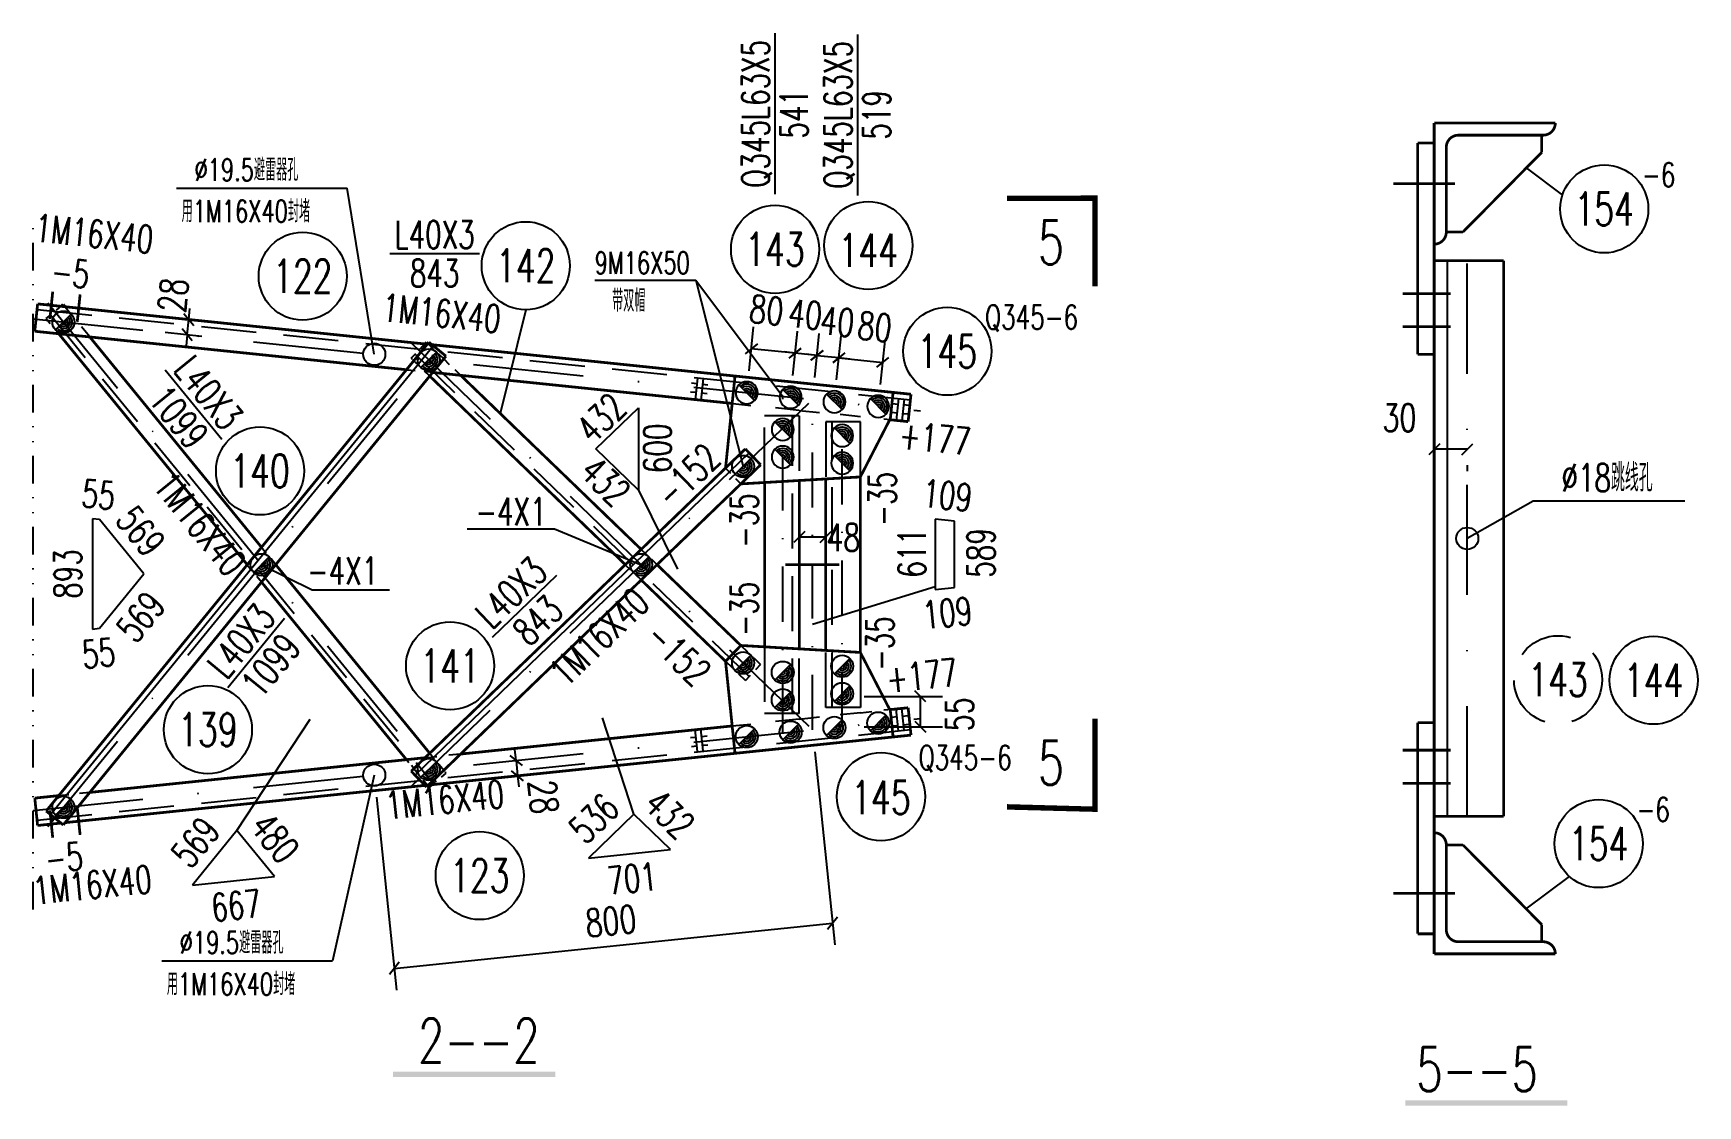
# Model space of a CAD drawing. Header units: millimetres. Extents: x 25940 to 26781, y -9515 to -8921.
# Drawn here: x 26434.2 to 26585.3, y -9275.7 to -9178.3 of the extents above; entities that cross this region are included whole.
import ezdxf
from ezdxf.enums import TextEntityAlignment as Align

# ---------------------------------------------------------------- set-up
doc = ezdxf.new("R2010")
doc.units = ezdxf.units.MM
doc.header["$LTSCALE"] = 10
for name, pattern in [('DASHDOT', [1, 0.5, -0.25, 0, -0.25]), ('DASHDOTX2', [2, 1, -0.5, 0, -0.5]), ('DASHED', [0.75, 0.5, -0.25]), ('DIVIDE2', [0.625, 0.25, -0.125, 0, -0.125, 0, -0.125])]:
    doc.linetypes.add(name, pattern=pattern)
for name, color, linetype in [('$TD_AUDIT_GENERATED_(171)', 4, 'Continuous'), ('1', 1, 'DASHED'), ('2', 1, 'Continuous'), ('3', 1, 'Continuous'), ('4', 2, 'DASHDOTX2'), ('5', 2, 'DASHDOT'), ('7', 3, 'DIVIDE2'), ('8', 3, 'Continuous')]:
    doc.layers.add(name, color=color, linetype=linetype)
doc.styles.add('DXT', font='simplex.shx', dxfattribs={"width": 0.72, "bigfont": 'hztxt.shx'})
doc.styles.get("Standard").update_dxf_attribs({"font": 'SIMPLEX.shx', "width": 0.7, "bigfont": 'gbhzfs.shx'})
doc.dimstyles.new('BZ$0', dxfattribs={"dimtxt": 2.5, "dimasz": 1, "dimexe": 2, "dimexo": 2, "dimgap": 1, "dimtad": 1, "dimdec": 0, "dimlfac": 20, "dimzin": 12, "dimdsep": 46, "dimtxsty": 'DXT', "dimblk": 'OBLIQUE', "dimcen": 0.09, "dimclrd": 1, "dimclre": 1, "dimclrt": 7, "dimadec": 4, "dimazin": 3, "dimtfac": 1.4, "dimtdec": 0, "dimtix": 1, "dimtmove": 2, "dimatfit": 3, "dimldrblk": 'OBLIQUE', "dimfxl": 1, "dimtolj": 1, "dimtzin": 0, "dimarcsym": 0})

# ---------------------------------------------------------------- blocks, each defined once
blk = doc.blocks.new('M16X40')
blk.add_line((-0.1414200067520142, -0.1414200067520142), (0.1414200067520142, 0.1414200067520142))
blk.add_circle((0, 0), 0.2000000029802322)
for radius in [0.1599984774463594, 0.1199988633531256, 0.0799992387231797, 0.0399996193615898]:
    blk.add_arc((0, 0), radius, 225.0000000000001, 45.00000000000005)
blk = doc.blocks.new('_Oblique')
at = {"color": 0, "linetype": 'ByBlock', "lineweight": -2}
blk.add_line((-0.5, -0.5), (0.5, 0.5), dxfattribs=at)
blk = doc.blocks.new('*D99')
at = {"color": 1, "lineweight": -2}
for p, q in [((26503.70862919201, -9224.972335567634), (26503.70862919201, -9222.019718047306)), ((26506.108629192, -9224.972335567634), (26506.108629192, -9222.019718047306)), ((26503.70862919201, -9224.019718047306), (26506.108629192, -9224.019718047306))]:
    blk.add_line(p, q, dxfattribs=at)
at = {"layer": 'Defpoints', "color": 0}
for p in [(26506.108629192, -9224.019718047306), (26503.70862919201, -9226.972335567634), (26506.108629192, -9226.972335567634)]:
    blk.add_point(p, dxfattribs=at)
at = {"color": 1, "lineweight": -2, "rotation": 180}
blk.add_blockref('_Oblique', (26503.70862919201, -9224.019718047306), dxfattribs=at)
at = {"color": 1, "lineweight": -2}
blk.add_blockref('_Oblique', (26506.108629192, -9224.019718047306), dxfattribs=at)
at = {"color": 7, "insert": (26507.71617298595, -9224.063304959456), "char_height": 2.5, "attachment_point": 5, "style": 'DXT'}
blk.add_mtext('\\A1;48', dxfattribs=at)
blk = doc.blocks.new('*D100')
at = {"color": 1, "lineweight": -2}
for p, q in [((26509.60862919203, -9238.507825747223), (26516.70612919205, -9238.507825747223)), ((26514.70612919205, -9241.257825747223), (26514.70612919205, -9238.507825747223)), ((26509.60862919203, -9241.257825747223), (26516.70612919205, -9241.257825747223))]:
    blk.add_line(p, q, dxfattribs=at)
at = {"layer": 'Defpoints', "color": 0}
for p in [(26507.60862919203, -9238.507825747223), (26514.70612919205, -9238.507825747223), (26507.60862919203, -9241.257825747223)]:
    blk.add_point(p, dxfattribs=at)
at = {"color": 1, "lineweight": -2}
for p, rotation in [((26514.70612919205, -9238.507825747223), 90), ((26514.70612919205, -9241.257825747223), 270)]:
    blk.add_blockref('_Oblique', p, dxfattribs=dict(at, rotation=rotation))
at = {"color": 7, "insert": (26518.26500088784, -9240.130382138466), "char_height": 2.5, "attachment_point": 5, "rotation": 90, "style": 'DXT'}
blk.add_mtext('\\A1;55', dxfattribs=at)
blk = doc.blocks.new('*D101')
at = {"color": 1, "lineweight": -2}
for p, q in [((26449.60355545508, -9204.406067782838), (26446.28833562205, -9204.062918544803)), ((26448.13356896283, -9205.661375538202), (26448.2777072012, -9204.26883289617)), ((26448.2777072012, -9204.26883289617), (26448.38066437688, -9203.274147106598)), ((26449.4594172167, -9205.79861042487), (26446.14419738368, -9205.455461186839)), ((26448.13356896283, -9205.661375538202), (26448.03061178714, -9206.656061327772))]:
    blk.add_line(p, q, dxfattribs=at)
at = {"layer": 'Defpoints', "color": 0}
for p in [(26448.2777072012, -9204.26883289617), (26451.59292703422, -9204.611982134204), (26451.44878879585, -9206.004524776235)]:
    blk.add_point(p, dxfattribs=at)
at = {"color": 1, "lineweight": -2}
for p, rotation in [((26448.2777072012, -9204.26883289617), 264.0905165699608), ((26448.13356896283, -9205.661375538202), 84.09051656996078)]:
    blk.add_blockref('_Oblique', p, dxfattribs=dict(at, rotation=rotation))
at = {"color": 7, "insert": (26446.85809765272, -9202.06244579882), "char_height": 2.5, "attachment_point": 5, "rotation": 84.09051656996076, "style": 'DXT'}
blk.add_mtext('\\A1;28', dxfattribs=at)
blk = doc.blocks.new('*D102')
at = {"color": 1, "lineweight": -2}
for p, q in [((26477.98916439904, -9244.323317392036), (26477.88621749851, -9243.328630538965)), ((26475.9997908883, -9244.52921117287), (26475.99979069289, -9244.529211193094)), ((26477.98916439904, -9244.323317392036), (26478.13330287694, -9245.71600282748)), ((26476.1439293662, -9245.921896608315), (26476.1439291708, -9245.921896628539)), ((26478.13330287694, -9245.71600282748), (26478.23624977747, -9246.71068968055))]:
    blk.add_line(p, q, dxfattribs=at)
at = {"layer": 'Defpoints', "color": 0}
for p in [(26477.98916459444, -9244.323317371813), (26478.13330307234, -9245.716002807256), (26478.13330287694, -9245.71600282748)]:
    blk.add_point(p, dxfattribs=at)
at = {"color": 1, "lineweight": -2}
for p, rotation in [((26477.98916439904, -9244.323317392036), 275.908891562127), ((26478.13330287694, -9245.71600282748), 95.90889156212698)]:
    blk.add_blockref('_Oblique', p, dxfattribs=dict(at, rotation=rotation))
at = {"color": 7, "insert": (26480.47595609988, -9247.634171296131), "char_height": 2.5, "attachment_point": 5, "rotation": 275.908891562127, "style": 'DXT'}
blk.add_mtext('\\A1;28', dxfattribs=at)
blk = doc.blocks.new('*D67')
at = {"color": 1, "lineweight": -2}
for p, q in [((26564.36480460982, -9216.044993792313), (26561.36480460982, -9216.044993792313)), ((26561.36480460982, -9217.4966061709), (26561.36480460982, -9218.044993792313)), ((26564.36480460982, -9217.4966061709), (26564.36480460982, -9218.044993792313))]:
    blk.add_line(p, q, dxfattribs=at)
at = {"layer": 'Defpoints', "color": 0}
for p in [(26561.36480460982, -9215.4966061709), (26561.36480460982, -9216.044993792313), (26564.36480460982, -9215.4966061709)]:
    blk.add_point(p, dxfattribs=at)
at = {"color": 1, "lineweight": -2, "rotation": 180}
blk.add_blockref('_Oblique', (26561.36480460982, -9216.044993792313), dxfattribs=at)
at = {"color": 1, "lineweight": -2}
blk.add_blockref('_Oblique', (26564.36480460982, -9216.044993792313), dxfattribs=at)
at = {"color": 7, "insert": (26558.20989027459, -9213.193368810793), "char_height": 2.5, "attachment_point": 5, "style": 'DXT'}
blk.add_mtext('\\A1;30', dxfattribs=at)
blk = doc.blocks.new('*D80')
at = {"color": 1, "lineweight": -2}
for p, q in [((26503.12541675896, -9209.342079597029), (26503.54055501561, -9205.331080950966)), ((26505.11452925236, -9209.547952688907), (26505.52966750901, -9205.536954042844)), ((26503.33465495527, -9207.320454009281), (26502.33996842611, -9207.217503979113)), ((26505.32376744867, -9207.52632710116), (26503.33465495527, -9207.320454009281)), ((26505.32376744867, -9207.52632710116), (26506.31845397783, -9207.62927713133))]:
    blk.add_line(p, q, dxfattribs=at)
at = {"layer": 'Defpoints', "color": 0}
for p in [(26503.33465495527, -9207.320454009281), (26502.91951669862, -9211.331452655344), (26504.90862919202, -9211.537325747222)]:
    blk.add_point(p, dxfattribs=at)
at = {"color": 1, "lineweight": -2}
for p, rotation in [((26503.33465495527, -9207.320454009281), 354.0909281648354), ((26505.32376744867, -9207.52632710116), 174.0909281648354)]:
    blk.add_blockref('_Oblique', p, dxfattribs=dict(at, rotation=rotation))
at = {"color": 7, "insert": (26504.24748377092, -9203.80480983476), "char_height": 2.5, "attachment_point": 5, "rotation": 354.09092816483536, "style": 'DXT'}
blk.add_mtext('\\A1;40', dxfattribs=at)
blk = doc.blocks.new('*D81')
at = {"color": 1, "lineweight": -2}
for p, q in [((26499.14665816866, -9208.93029907573), (26499.56010660457, -9204.935424546587)), ((26503.12540642447, -9209.342078527436), (26503.53885486038, -9205.347203998295)), ((26503.33296513453, -9207.336578126202), (26499.35421687871, -9206.924798674496))]:
    blk.add_line(p, q, dxfattribs=at)
at = {"layer": 'Defpoints', "color": 0}
for p in [(26499.35421687871, -9206.924798674496), (26498.9407684428, -9210.919673203636), (26502.91951669862, -9211.331452655342)]:
    blk.add_point(p, dxfattribs=at)
at = {"color": 1, "lineweight": -2}
for p, rotation in [((26499.35421687871, -9206.924798674496), 174.0912258075173), ((26503.33296513453, -9207.336578126202), 354.0912258075173)]:
    blk.add_blockref('_Oblique', p, dxfattribs=dict(at, rotation=rotation))
at = {"color": 7, "insert": (26500.73984497462, -9203.417499812573), "char_height": 2.5, "attachment_point": 5, "rotation": 354.09122580751733, "style": 'DXT'}
blk.add_mtext('\\A1;80', dxfattribs=at)
blk = doc.blocks.new('*D82')
at = {"color": 1, "lineweight": -2}
for p, q in [((26505.11452925237, -9209.547952688905), (26505.52966750902, -9205.536954042836)), ((26507.10364174577, -9209.753825780785), (26507.51878000242, -9205.742827134714)), ((26505.32376744868, -9207.526327101152), (26504.32908091952, -9207.423377070983)), ((26505.32376744868, -9207.526327101152), (26507.31287994208, -9207.73220019303)), ((26507.31287994208, -9207.73220019303), (26508.30756647124, -9207.8351502232))]:
    blk.add_line(p, q, dxfattribs=at)
at = {"layer": 'Defpoints', "color": 0}
for p in [(26507.31287994208, -9207.73220019303), (26504.90862919203, -9211.537325747222), (26506.89774168543, -9211.7431988391)]:
    blk.add_point(p, dxfattribs=at)
at = {"color": 1, "lineweight": -2}
for p, rotation in [((26505.32376744868, -9207.526327101152), 354.0909281648354), ((26507.31287994208, -9207.73220019303), 174.0909281648354)]:
    blk.add_blockref('_Oblique', p, dxfattribs=dict(at, rotation=rotation))
at = {"color": 7, "insert": (26507.17229829368, -9204.464351384284), "char_height": 2.5, "attachment_point": 5, "rotation": 354.09092816483536, "style": 'DXT'}
blk.add_mtext('\\A1;40', dxfattribs=at)

msp = doc.modelspace()

# ---------------------------------------------------------------- linework, layer by layer
for p, q in [((26501.49053403328, -9178.26704325497), (26501.49053403328, -9192.892043254975)), ((26508.98679542476, -9178.364008072032), (26508.98679542476, -9192.989008072038)), ((26474.66391966221, -9198.305074722732), (26466.538998478, -9198.305074722728)), ((26562.56480460982, -9249.388327677818), (26562.56480460982, -9198.922327677821)), ((26435.71362919202, -9249.22882574722), (26470.46712919203, -9206.646325747222)), ((26451.28260497321, -9215.169085947815), (26446.14510497319, -9208.874585947819)), ((26468.81762919204, -9245.65132574722), (26499.16312919204, -9216.383825747223)), ((26481.67701151867, -9227.520436561206), (26475.8290115187, -9233.160936561206)), ((26456.95384781327, -9231.416379633127), (26451.81634781325, -9237.71087963313))]:
    msp.add_line(p, q)
at = {"color": 3}
for p, q in [((26494.30560920029, -9200.697558569218), (26498.61062919203, -9217.611825747224)), ((26494.30560920029, -9200.697558569218), (26502.20862919202, -9211.257825747223)), ((26478.87826563737, -9203.386532444058), (26476.55314813114, -9212.79976501865)), ((26489.11460084909, -9219.774647127873), (26492.6555376539, -9226.937308393059)), ((26570.361218288, -9220.765914232492), (26564.36480460982, -9224.15532767782)), ((26516.04511723588, -9228.539357321399), (26504.90862919203, -9231.95983189064)), ((26488.69477560656, -9249.213437397451), (26485.83777115461, -9240.445226006947)), ((26452.64989769953, -9250.691004211549), (26459.30332677406, -9240.557333076886))]:
    msp.add_line(p, q, dxfattribs=at)
at = {"const_width": 0.2499999999999998}
for points in [[(26561.36480460982, -9186.422327677821), (26572.36480460982, -9186.422327677821, -0.4142135623719673), (26571.26480460981, -9187.52232767782), (26563.56480460982, -9187.52232767782, 0.4142135623735037), (26562.46480460983, -9188.622327677818), (26562.46480460983, -9196.322327677823, -0.4142135623723081), (26561.36480460982, -9197.422327677821), (26561.36480460982, -9186.422327677821)], [(26561.36480460982, -9261.888327677818), (26572.36480460982, -9261.888327677818, 0.4142135623719673), (26571.26480460981, -9260.78832767782), (26563.56480460982, -9260.78832767782, -0.4142135623735037), (26562.46480460983, -9259.68832767782), (26562.46480460983, -9251.988327677816, 0.4142135623723081), (26561.36480460982, -9250.888327677818), (26561.36480460982, -9261.888327677818)]]:
    msp.add_lwpolyline(points, format="xyb", dxfattribs=at)
for points, const_width in [([(26571.13483380079, -9189.078598405133), (26571.13483380079, -9187.52232767782)], 0.2499999999999999), ([(26559.86480460982, -9188.24417218626), (26559.86480460982, -9207.422327677821)], 0.2499999999999998), ([(26559.86480460982, -9198.422327677821), (26559.86480460982, -9188.24417218626)], 0.2499999999999999), ([(26559.86480460982, -9188.24417218626), (26561.36480460982, -9188.24417218626)], 0.2499999999999998), ([(26563.97304692299, -9196.322327677815), (26571.13483380079, -9189.078598405133)], 0.2499999999999999), ([(26557.64479147638, -9191.922327677821), (26563.24572544865, -9191.922327677821)], 0.2499999999999998), ([(26562.46480460983, -9196.322327677815), (26563.97304692299, -9196.322327677815)], 0.2499999999999999), ([(26561.36480460982, -9261.888327677818), (26561.36480460982, -9197.422327677821)], 0.2499999999999998), ([(26567.66480460982, -9198.922327677821), (26561.36480460982, -9198.922327677821)], 0.2499999999999998), ([(26567.66480460982, -9198.922327677821), (26567.66480460982, -9249.388327677818)], 0.2499999999999998), ([(26434.29162919204, -9205.334825747223), (26434.54912919204, -9202.847825747222)], 0.25), ([(26434.54912919204, -9202.847825747222), (26469.93312919203, -9206.51032574722)], 0.25), ([(26562.87087906809, -9201.922327677821), (26558.50913412598, -9201.922327677821)], 0.2499999999999998), ([(26436.87612919206, -9202.897325747223), (26436.66762919205, -9203.06732574722)], 0.25), ([(26437.04662919204, -9203.106325747218), (26436.87612919206, -9202.897325747223)], 0.25), ([(26468.04162919204, -9208.827825747218), (26434.29162919204, -9205.334825747223)], 0.25), ([(26436.46762919204, -9205.559825747221), (26453.588129192, -9226.537325747222)], 0.25), ([(26454.87912919203, -9224.955825747214), (26439.28712919203, -9205.851825747222)], 0.25), ([(26562.87087906809, -9204.922327677821), (26558.50913412598, -9204.922327677821)], 0.2499999999999998), ([(26435.32662919204, -9248.912825747217), (26470.08012919203, -9206.33032574722)], 0.25), ([(26469.85862919205, -9206.34382574722), (26469.71962919202, -9206.48782574722)], 0.25), ([(26469.97662919206, -9206.45732574722), (26469.85862919205, -9206.34382574722)], 0.25), ([(26470.08012919203, -9206.33032574722), (26471.62962919203, -9207.594825747225)], 0.25), ([(26470.35312919202, -9206.553325747225), (26509.25862919204, -9210.579825747225)], 0.25), ([(26561.36480460982, -9207.422327677821), (26559.86480460982, -9207.422327677821)], 0.2499999999999998), ([(26471.62962919203, -9207.594825747225), (26436.87612919206, -9250.177325747229)], 0.25), ([(26468.70762919203, -9208.011825747226), (26468.70762919203, -9208.011825747226)], 0.25), ([(26471.42112919205, -9207.850325747224), (26471.42112919205, -9207.850325747224)], 0.25), ([(26470.15212919202, -9209.405325747215), (26487.91562919202, -9226.537325747222)], 0.25), ([(26497.61889224176, -9211.888793548098), (26470.42212919204, -9209.073825747224)], 0.25), ([(26489.35612919204, -9225.147825747224), (26472.96262919204, -9209.336825747221)], 0.25), ([(26501.31462919205, -9209.757825747227), (26497.39362919202, -9209.352325747219)], 0.25), ([(26497.87638858695, -9209.402328840897), (26497.61888858694, -9211.888828840889)], 0.25), ([(26497.61889223499, -9211.88879361404), (26497.01662919204, -9217.759825747213)], 0.25), ([(26512.71162919205, -9210.937325747223), (26509.25862919204, -9210.579825747225)], 0.25), ([(26509.25862919204, -9210.579825747225), (26513.85562919202, -9211.05582574722)], 0.25), ([(26511.97186765863, -9213.37434331986), (26512.22886765867, -9210.887343319866)], 0.25), ([(26513.85562919202, -9211.05582574722), (26513.59812919201, -9213.54232574722)], 0.25), ([(26509.25862919204, -9213.093325747222), (26509.25862919204, -9213.093325747222)], 0.25), ([(26509.25862919204, -9218.566825736661), (26511.92712919203, -9213.369575747218)], 0.25), ([(26513.59812919201, -9213.54232574722), (26511.97185075503, -9213.374506896713)], 0.25), ([(26468.47062919204, -9245.291325747216), (26498.81612919204, -9216.023825747223)], 0.25), ([(26498.81612919204, -9216.023825747223), (26500.20462919204, -9217.463825747223)], 0.25), ([(26500.20462919204, -9217.463825747223), (26469.85862919205, -9246.730825747223)], 0.25), ([(26509.25862919204, -9218.566825736661), (26498.40512919716, -9219.199325742258)], 0.25), ([(26500.55862919206, -9219.07382809086), (26500.55862919206, -9234.006059955094)], 0.25), ([(26503.70862919202, -9234.19157575498), (26503.70862919202, -9218.89025827296)], 0.25), ([(26506.10862919205, -9234.32425593988), (26506.10862919205, -9218.75039555456)], 0.25), ([(26509.25862919204, -9218.566825736661), (26509.25862919204, -9234.507825757779)], 0.25), ([(26470.15212919202, -9243.66932574722), (26456.16962919203, -9226.537325747222)], 0.25), ([(26498.40512919201, -9233.875325747218), (26490.79662919204, -9226.537325747222)], 0.25), ([(26454.87912919203, -9228.118825747222), (26468.04162919204, -9244.24682574722)], 0.25), ([(26489.35612919204, -9227.926825747227), (26497.01662919204, -9235.314825747226)], 0.25), ([(26497.01662919204, -9235.314825747226), (26498.40512919201, -9233.875325747218)], 0.25), ([(26509.25862919204, -9234.507825757779), (26498.40512919716, -9233.875325752182)], 0.25), ([(26509.25862919204, -9234.507825757779), (26511.92712919203, -9239.705075747223)], 0.25), ([(26497.61889223499, -9241.185857880399), (26497.01662919204, -9235.314825747226)], 0.25), ([(26503.70862919202, -9240.55582574722), (26503.70862919202, -9240.55582574722)], 0.25), ([(26509.25862919204, -9239.981325747218), (26509.25862919204, -9239.981325747218)], 0.25), ([(26513.59812919201, -9239.532325747225), (26511.97185486349, -9239.700184355523)], 0.25), ([(26511.97186765863, -9239.700308174579), (26512.22886765867, -9242.187308174573)], 0.25), ([(26513.85562919202, -9242.018825747224), (26513.59812919201, -9239.532325747225)], 0.25), ([(26497.61889223499, -9241.185857880399), (26472.96262919204, -9243.73782574722)], 0.25), ([(26497.87638858695, -9243.672322653541), (26497.61888858694, -9241.18582265355)], 0.25), ([(26506.71462919202, -9242.757825747218), (26513.85562919202, -9242.018825747224)], 0.25), ([(26512.71162919205, -9242.13732574722), (26506.71462919202, -9242.757825747218)], 0.25), ([(26559.86480460982, -9260.06648316938), (26559.86480460982, -9240.888327677818)], 0.2499999999999998), ([(26561.36480460982, -9240.888327677818), (26559.86480460982, -9240.888327677818)], 0.2499999999999998), ([(26470.04312919205, -9246.553325747225), (26501.31462919205, -9243.316825747219)], 0.25), ([(26501.31462919205, -9243.316825747219), (26497.39362919202, -9243.72232574722)], 0.25), ([(26506.71462919202, -9242.757825747218), (26501.31462919205, -9243.316825747219)], 0.25), ([(26501.31462919205, -9243.316825747219), (26506.71462919202, -9242.757825747218)], 0.25), ([(26562.87087906809, -9243.388327677818), (26558.50913412598, -9243.388327677818)], 0.2499999999999998), ([(26469.73512919203, -9244.071825747224), (26439.28712919203, -9247.222825747222)], 0.25), ([(26468.70762919203, -9245.062825747225), (26468.70762919203, -9245.062825747225)], 0.25), ([(26437.04662919204, -9249.968325747219), (26469.71962919202, -9246.586825747221)], 0.25), ([(26469.85862919205, -9246.730825747223), (26468.47062919204, -9245.291325747216)], 0.25), ([(26469.97662919206, -9246.617325747216), (26470.08012919203, -9246.744325747224)], 0.25), ([(26470.08012919203, -9246.744325747224), (26470.35312919202, -9246.521325747226)], 0.25), ([(26471.42112919205, -9245.22432574722), (26471.42112919205, -9245.22432574722)], 0.25), ([(26562.87087906809, -9246.388327677818), (26558.50913412598, -9246.388327677818)], 0.2499999999999998), ([(26436.46762919204, -9247.514825747223), (26434.29162919204, -9247.739825747221)], 0.25), ([(26434.29162919204, -9247.739825747221), (26434.54912919204, -9250.226825747222)], 0.25), ([(26436.87612919206, -9250.177325747229), (26435.32662919204, -9248.912825747217)], 0.25), ([(26567.66480460982, -9249.388327677818), (26561.36480460982, -9249.388327677818)], 0.2499999999999998), ([(26434.54912919204, -9250.226825747222), (26436.66762919205, -9250.00732574723)], 0.25), ([(26559.86480460982, -9249.888327677818), (26559.86480460982, -9260.06648316938)], 0.2499999999999999), ([(26562.46480460983, -9251.988327677824), (26563.97304692299, -9251.988327677824)], 0.2499999999999999), ([(26563.97304692299, -9251.988327677824), (26571.13483380079, -9259.232056950506)], 0.2499999999999999), ([(26557.64479147638, -9256.388327677818), (26563.24572544865, -9256.388327677818)], 0.2499999999999998), ([(26559.86480460982, -9260.06648316938), (26561.36480460982, -9260.06648316938)], 0.2499999999999998), ([(26571.13483380079, -9259.232056950506), (26571.13483380079, -9260.78832767782)], 0.2499999999999999)]:
    msp.add_lwpolyline(points, dxfattribs=dict(const_width=const_width))
at = {"color": 2, "const_width": 0.4999999999999999}
for points in [[(26522.56566299615, -9193.263128913495), (26530.56566299615, -9193.263128913552), (26530.5656629961, -9201.263128913552)], [(26522.56566299615, -9248.536886084583), (26530.56566299615, -9248.536886084525), (26530.5656629961, -9240.536886084525)]]:
    msp.add_lwpolyline(points, dxfattribs=at)
at = {"color": 3, "const_width": 0.25}
msp.add_lwpolyline([(26502.45862919202, -9226.53732574722), (26507.35862919203, -9226.53732574722)], dxfattribs=at)
for centre, radius in [((26576.80504620983, -9194.222102163818), 4), ((26509.97929542476, -9197.54250807203), 4), ((26501.51276327688, -9197.892043254975), 4), ((26458.623655063, -9200.330743309927), 4), ((26478.87826563737, -9199.386532444058), 4), ((26517.15892171678, -9207.151520137282), 4), ((26465.12114663388, -9207.419541674022), 0.999999988410172), ((26454.74883021014, -9218.021531003093), 4), ((26564.36480460982, -9224.15532767782), 1.000000014901161), ((26472.00603470933, -9235.726228068448), 4), ((26581.29374771851, -9237.034348201427), 4), ((26450.01185999315, -9241.52264650619), 4), ((26465.12114663388, -9245.65510982042), 0.999999988410172), ((26511.13350953583, -9247.607423984517), 4), ((26576.30085921043, -9251.87481466438), 4), ((26474.69807630078, -9254.77423736259), 4)]:
    msp.add_circle(centre, radius)
for points in [[(26466.83086028766, -9272.57635477506), (26466.83086028766, -9273.07635477506), (26481.55492038651, -9272.57635477506), (26481.55492038651, -9273.07635477506)], [(26573.46646709401, -9275.182213221584), (26573.46646709401, -9275.682213221584), (26558.74240699516, -9275.182213221584), (26558.74240699516, -9275.682213221584)]]:
    msp.add_trace(points)
at = {"layer": '1'}
for p, q in [((26434.49762919203, -9203.345325747223), (26513.80412919202, -9211.553325747225)), ((26435.32662919205, -9204.161825747222), (26435.76912919204, -9203.80082574722)), ((26435.32662919205, -9204.161825747222), (26435.70312919203, -9204.623325747223)), ((26435.71362919202, -9203.84582574722), (26470.46712919203, -9246.428325747218)), ((26436.66762919204, -9203.067325747223), (26436.22512919201, -9203.428325747225)), ((26437.04662919203, -9203.10632574722), (26437.78612919202, -9204.012325747224)), ((26436.46762919204, -9205.559825747221), (26436.09112919202, -9205.09832574722)), ((26439.28712919204, -9205.85182574722), (26438.54762919202, -9204.945825747225)), ((26469.71962919203, -9206.487825747225), (26469.30712919204, -9206.91532574722)), ((26469.93312919202, -9206.51032574722), (26470.07212919204, -9206.524325747221)), ((26469.97662919205, -9206.457325747222), (26470.45312919202, -9206.91682574722)), ((26470.35312919203, -9206.553325747225), (26470.21462919204, -9206.539325747224)), ((26468.47062919204, -9207.783325747221), (26468.88262919204, -9207.355825747227)), ((26468.47062919204, -9207.783325747221), (26468.54862919203, -9207.858825747224)), ((26468.70762919202, -9208.011825747224), (26468.62912919204, -9207.936325747221)), ((26468.70762919202, -9208.011825747224), (26469.18412919202, -9208.471825747227)), ((26468.81762919204, -9207.42332574722), (26499.16312919204, -9236.690825747226)), ((26471.42112919205, -9207.85032574722), (26470.94412919202, -9207.390825747225)), ((26471.42112919205, -9207.85032574722), (26471.92962919204, -9208.340825747226)), ((26468.04162919204, -9208.82782574722), (26468.82762919204, -9208.90882574722)), ((26470.42212919204, -9209.073825747226), (26469.63662919202, -9208.992825747226)), ((26470.15212919202, -9209.405325747219), (26469.67562919201, -9208.945325747227)), ((26472.96262919203, -9209.336825747221), (26472.45362919205, -9208.846325747223)), ((26493.92399251132, -9210.031685368454), (26494.42133275773, -9210.08318953634)), ((26494.47315355348, -9209.582791833089), (26494.26714312285, -9211.572092554283)), ((26494.97049378923, -9209.634296103843), (26494.76450082581, -9211.623428156388)), ((26494.91867300414, -9210.13469370423), (26495.41601325054, -9210.18619787212)), ((26493.84158584271, -9210.827429762694), (26494.33892608909, -9210.878933930584)), ((26494.83626633551, -9210.93043809847), (26495.3336065819, -9210.981942266362)), ((26512.72711435199, -9211.441858072289), (26512.52110392136, -9213.431158793483)), ((26513.22445458774, -9211.493362343042), (26513.01846162432, -9213.482494395588)), ((26497.13612919203, -9211.838825747225), (26499.30512919202, -9212.06332574722)), ((26500.55862919206, -9219.07382809086), (26500.55862919206, -9213.007825747214)), ((26503.70862919202, -9213.007825747214), (26500.55862919206, -9213.007825747214)), ((26503.70862919203, -9212.518825747218), (26501.53962919204, -9212.294325747214)), ((26503.10862919202, -9240.066825747226), (26503.10862919202, -9213.007825747214)), ((26503.70862919203, -9212.518825747218), (26505.54012919204, -9212.708325747213)), ((26503.70862919202, -9213.007825747214), (26503.70862919202, -9218.89025827296)), ((26509.25862919203, -9213.09332574722), (26507.42712919203, -9212.903825747215)), ((26511.97188034686, -9213.37422053533), (26511.39962919204, -9213.314825747218)), ((26512.09554664121, -9212.686496001894), (26512.5928868876, -9212.738000169784)), ((26512.17795330983, -9211.890751607654), (26512.67529355624, -9211.94225577554)), ((26513.09022713402, -9212.78950433767), (26513.58756738041, -9212.841008505562)), ((26513.17263380264, -9211.99375994343), (26513.66997404905, -9212.04526411132)), ((26506.10862919205, -9213.566825736661), (26506.10862919205, -9218.75039555456)), ((26509.25862919204, -9213.566825736661), (26506.10862919208, -9213.566825736661)), ((26506.70862919202, -9239.507825757779), (26506.70862919203, -9213.566825736661)), ((26509.25862919204, -9218.566825736661), (26509.25862919204, -9213.566825736661)), ((26497.01662919203, -9217.759825747224), (26497.47462919203, -9218.23482574722)), ((26498.40512919202, -9219.19932574722), (26497.94662919204, -9218.724325747224)), ((26454.87912919204, -9224.955825747218), (26455.30512919204, -9225.477825747217)), ((26489.35612919204, -9225.147825747224), (26489.83112919201, -9225.60632574722)), ((26453.58812919202, -9226.53732574722), (26454.01412919203, -9227.059325747223)), ((26456.16962919203, -9226.53732574722), (26455.74362919203, -9226.01532574722)), ((26487.91562919202, -9226.53732574722), (26488.39062919202, -9226.995825747224)), ((26490.79662919203, -9226.53732574722), (26490.32112919204, -9226.078825747223)), ((26454.87912919204, -9228.118825747222), (26454.45312919203, -9227.596825747221)), ((26489.35612919204, -9227.926825747223), (26488.88062919201, -9227.46832574722)), ((26498.40512919202, -9233.87532574722), (26498.99862919202, -9234.448325747224)), ((26500.55862919206, -9234.000823403581), (26500.55862919206, -9240.066825747226)), ((26503.70862919202, -9240.066825747226), (26503.70862919202, -9234.18439322148)), ((26506.10862919205, -9239.507825757779), (26506.10862919205, -9234.32425593988)), ((26509.25862919204, -9234.507825757779), (26509.25862919204, -9239.507825757779)), ((26497.01662919203, -9235.314825747226), (26497.61062919205, -9235.88782574722)), ((26500.20462919204, -9235.610825747224), (26499.61062919202, -9235.038325747226)), ((26500.20462919204, -9235.610825747224), (26499.74612919201, -9236.08582574722)), ((26498.81612919204, -9237.050825747227), (26498.22212919202, -9236.477825747223)), ((26498.81612919204, -9237.050825747227), (26499.27412919204, -9236.575325747224)), ((26503.70862919202, -9240.066825747226), (26500.55862919206, -9240.066825747226)), ((26503.70862919203, -9240.555825747222), (26505.54012919204, -9240.366325747225)), ((26509.25862919204, -9239.507825757779), (26506.10862919208, -9239.507825757779)), ((26509.25862919203, -9239.98132574722), (26507.42712919203, -9240.170825747226)), ((26509.25862919203, -9239.98132574722), (26510.31312919202, -9239.872325747227)), ((26512.45462919202, -9239.650325747223), (26511.39962919204, -9239.759825747222)), ((26512.09554664121, -9240.388155492545), (26512.5928868876, -9240.336651324655)), ((26512.72711435199, -9241.63279342215), (26512.52110392136, -9239.643492700956)), ((26513.22445458774, -9241.581289151396), (26513.01846162432, -9239.59215709885)), ((26513.09022713402, -9240.285147156768), (26513.58756738041, -9240.233642988876)), ((26434.49762919203, -9249.72932574722), (26513.80412919202, -9241.521325747224)), ((26494.47315355348, -9243.491859661352), (26494.26714312285, -9241.502558940158)), ((26494.97049378923, -9243.440355390598), (26494.76450082581, -9241.451223338052)), ((26497.61889223501, -9241.185857880395), (26499.30512919202, -9241.01132574722)), ((26503.70862919203, -9240.555825747222), (26501.53962919204, -9240.780325747226)), ((26512.17795330983, -9241.183899886784), (26512.67529355624, -9241.132395718898)), ((26513.17263380264, -9241.080891551008), (26513.66997404905, -9241.029387383118)), ((26493.84158584271, -9242.247221731746), (26494.33892608909, -9242.195717563856)), ((26493.92399251132, -9243.042966125986), (26494.42133275773, -9242.9914619581)), ((26494.83626633551, -9242.14421339597), (26495.3336065819, -9242.092709228078)), ((26494.91867300414, -9242.93995779021), (26495.41601325054, -9242.88845362232)), ((26468.04162919204, -9244.246825747223), (26468.26162919204, -9244.516325747223)), ((26468.70762919202, -9245.062825747225), (26468.48812919203, -9244.793325747221)), ((26468.70762919202, -9245.062825747225), (26469.12612919203, -9245.575825747226)), ((26469.73512919204, -9244.071825747222), (26470.80012919202, -9243.961325747223)), ((26470.15212919202, -9243.669325747222), (26470.57062919203, -9244.182825747219)), ((26471.42112919205, -9245.22432574722), (26471.00212919204, -9244.71132574722)), ((26472.96262919203, -9243.73782574722), (26471.89762919201, -9243.847825747223)), ((26469.97662919205, -9246.617325747218), (26469.55762919205, -9246.104325747227)), ((26469.71962919203, -9246.586825747225), (26469.82662919202, -9246.57582574722)), ((26470.04312919204, -9246.553325747225), (26469.93662919204, -9246.56432574722)), ((26470.35312919203, -9246.521325747224), (26470.77462919204, -9246.17732574722)), ((26471.62962919202, -9245.479825747225), (26471.20812919204, -9245.823325747222)), ((26471.42112919205, -9245.22432574722), (26471.48962919203, -9245.308825747223)), ((26471.62962919202, -9245.479825747225), (26471.56062919201, -9245.39532574722)), ((26436.46762919204, -9247.51482574722), (26437.39812919203, -9247.41832574722)), ((26439.28712919204, -9247.22282574722), (26438.35662919205, -9247.31932574722)), ((26436.66762919204, -9250.007325747227), (26436.79262919205, -9249.994325747219)), ((26437.04662919203, -9249.96832574722), (26436.92162919203, -9249.98132574722))]:
    msp.add_line(p, q, dxfattribs=at)
msp.add_circle((26572.61729974345, -9236.991507007762), 4, dxfattribs=at)
at = {"layer": '2'}
for p, q in [((26473.55802397825, -9223.29470465101), (26481.47245720666, -9223.294704651013)), ((26481.47245720666, -9223.294704651013), (26489.35612919204, -9226.53732574722)), ((26454.87912919204, -9226.53732574722), (26459.49429061148, -9228.817045501692)), ((26459.49429061148, -9228.817045501692), (26466.49429061149, -9228.817045501692))]:
    msp.add_line(p, q, dxfattribs=at)
at = {"layer": '2', "const_width": 0.25}
for points in [[(26435.66362919204, -9204.219825747225), (26435.92112919202, -9201.733325747226)], [(26438.15012919204, -9204.477325747219), (26438.40762919205, -9201.990825747225)], [(26435.92112919202, -9251.341325747226), (26435.66362919204, -9248.85482574722)], [(26438.40762919205, -9251.083825747226), (26438.15012919204, -9248.59732574722)]]:
    msp.add_lwpolyline(points, dxfattribs=at)
at = {"layer": '3'}
for p, q in [((26485.2261008491, -9216.024647127873), (26489.11460084909, -9212.274647127873)), ((26489.11460084909, -9212.274647127873), (26489.11460084909, -9219.774647127873)), ((26489.11460084909, -9219.774647127873), (26485.2261008491, -9216.024647127873)), ((26439.54409114487, -9222.381547813095), (26439.54409114487, -9232.380547813093)), ((26440.15659114489, -9222.445047813091), (26439.54409114487, -9222.381547813095)), ((26516.04511723589, -9222.39287119959), (26516.04511723588, -9228.78047764284)), ((26517.81311723589, -9222.575871199588), (26516.04511723588, -9222.39287119959)), ((26444.18509114488, -9227.38104781309), (26440.15659114489, -9222.445047813091)), ((26517.81311723589, -9228.597477642841), (26517.81311723589, -9222.57587119959)), ((26440.15659114489, -9232.317047813087), (26444.18509114488, -9227.38104781309)), ((26516.04511723588, -9228.78047764284), (26517.81311723589, -9228.597477642841)), ((26439.54409114487, -9232.380547813093), (26440.15659114489, -9232.317047813087)), ((26488.69477560656, -9249.213437397451), (26484.56677560658, -9253.194937397451)), ((26492.02277560656, -9252.422937397454), (26488.69477560656, -9249.213437397451)), ((26452.64989769953, -9250.691004211549), (26448.60439769954, -9255.647504211547)), ((26456.06489769952, -9254.87550421155), (26452.64989769953, -9250.691004211549)), ((26484.56677560658, -9253.194937397451), (26492.02277560656, -9252.422937397454)), ((26448.60439769954, -9255.647504211547), (26456.06489769952, -9254.87550421155))]:
    msp.add_line(p, q, dxfattribs=at)
at = {"layer": '4'}
for p, q in [((26564.36480460982, -9249.388327677818), (26564.36480460982, -9198.922327677821)), ((26435.46862919202, -9202.754825747223), (26471.48712919202, -9246.886825747222)), ((26434.15612919204, -9204.21482574722), (26514.70612919204, -9212.551325747225)), ((26435.46862919202, -9250.319825747227), (26471.48712919202, -9206.187825747218)), ((26468.44462919204, -9206.369325747226), (26504.90862919202, -9241.53732574722)), ((26468.44462919204, -9246.705325747223), (26504.90862919202, -9211.53732574722)), ((26434.15612919204, -9248.85982574722), (26514.70612919204, -9240.523325747225))]:
    msp.add_line(p, q, dxfattribs=at)
at = {"layer": '5'}
for p, q in [((26502.20862919201, -9241.816751057593), (26502.20862919202, -9211.257900436856)), ((26504.90862919203, -9241.537325747222), (26504.90862919202, -9211.53732574722)), ((26507.60862919203, -9241.257879549212), (26507.60862919202, -9211.816771945236))]:
    msp.add_line(p, q, dxfattribs=at)
at = {"layer": '7'}
msp.add_line((26434.15612919204, -9257.859825747226), (26434.15612919204, -9195.214825747224), dxfattribs=at)
at = {"layer": '8'}
for p, q in [((26569.72655354197, -9190.50299166188), (26573.00730747008, -9192.966243706582)), ((26447.16076750818, -9192.324041246826), (26462.66947960837, -9192.324041246826)), ((26465.12114663385, -9207.419541674006), (26462.66947960837, -9192.324041246826)), ((26485.14315045597, -9200.697558569218), (26494.30560920029, -9200.697558569218)), ((26584.13065320185, -9220.765914232492), (26570.361218288, -9220.765914232492)), ((26465.12114663388, -9245.65510982042), (26461.32674598648, -9262.527604236033)), ((26569.72655354197, -9257.807663693759), (26573.64484749503, -9254.865734550913)), ((26445.81803388628, -9262.527604236033), (26461.32674598648, -9262.527604236033))]:
    msp.add_line(p, q, dxfattribs=at)

# ---------------------------------------------------------------- block references
at = {"layer": '2', "xscale": 5, "yscale": 5, "zscale": 5}
for p in [(26436.89162919202, -9204.49782574722), (26470.06412919202, -9207.93132574722), (26498.61062919203, -9217.611825747224), (26454.87912919204, -9226.53732574722), (26489.35612919204, -9226.53732574722), (26498.61062919203, -9235.462825747223), (26502.20862919202, -9236.316825747226), (26507.60862919204, -9235.757825757779), (26507.60862919204, -9238.257825757779), (26502.20862919202, -9238.816825747226), (26506.89774168542, -9241.331452655342), (26510.87648994124, -9240.919673203623), (26498.9407684428, -9242.154978290804), (26502.91951669862, -9241.743198839098), (26470.06412919202, -9245.14332574722), (26436.89162919202, -9248.57682574722)]:
    msp.add_blockref('M16X40', p, dxfattribs=at)
at = {"layer": '2', "xscale": -5, "yscale": 5, "zscale": 5, "rotation": 180}
for p in [(26498.9407684428, -9210.919673203636), (26502.91951669862, -9211.331452655342), (26506.89774168542, -9211.743198839098), (26510.87648994124, -9212.154978290817), (26502.20862919202, -9214.257825747214), (26507.60862919204, -9214.816825736661), (26502.20862919202, -9216.757825747214), (26507.60862919204, -9217.316825736661)]:
    msp.add_blockref('M16X40', p, dxfattribs=at)

# ---------------------------------------------------------------- texts
at = {"layer": '$TD_AUDIT_GENERATED_(171)', "width": 0.7}
for s, p in [('154', (26576.80514620983, -9194.222211663824)), ('143', (26501.51276327688, -9197.892043254975)), ('144', (26509.98679542475, -9197.989008072038)), ('142', (26478.87841563738, -9199.386382444061)), ('145', (26517.15902171678, -9207.15156513728)), ('140', (26454.74864021014, -9218.021571003099)), ('141', (26472.00618470935, -9235.726378068453)), ('143', (26572.61729974345, -9236.991507007762)), ('144', (26581.29374771851, -9237.034348201427)), ('139', (26450.01166999316, -9241.522606506194)), ('145', (26511.12610953584, -9247.684024078262)), ('154', (26576.30095921042, -9251.874924164385))]:
    msp.add_text(s, height=3, dxfattribs=at).set_placement(p, align=Align.MIDDLE_CENTER)
for rotation, p in [(43.96379999993284, (26494.44185688476, -9219.365734042767)), (316.0362000000671, (26491.83972517817, -9235.532349020077))]:
    msp.add_text('-152', height=2.5, rotation=rotation, dxfattribs=at).set_placement(p, align=Align.CENTER)
at = {"width": 0.7}
for s, rotation, p in [('Q345L63X5', 90, (26500.99053403329, -9185.579543254968)), ('Q345L63X5', 90, (26508.48679542477, -9185.67650807203)), ('541', 90, (26504.49053403327, -9185.579543254968)), ('519', 90, (26511.98679542476, -9185.67650807203)), ('L40X3', 0.0014625053974549, (26470.60146967021, -9197.805245689571)), ('-5', 354.0911999999478, (26437.39600519258, -9201.276132445448)), ('843', 0.0014625053974549, (26470.60155625567, -9201.30493585336)), ('L40X3', 309.2194999998225, (26449.1011049732, -9211.705585947817)), ('1099', 309.2194999998225, (26446.38960497319, -9213.918585947817)), ('+177', 354.0911999999478, (26515.88869905917, -9216.297820325783)), ('-35', 90, (26512.51225088516, -9220.575073407532)), ('-35', 90, (26499.97425198126, -9222.527322802012)), ('L40X3', 43.96379999993284, (26478.40601151868, -9229.980936561204)), ('-35', 90, (26499.97425198126, -9230.547328692428)), ('843', 43.96379999993284, (26480.83551151868, -9232.499936561206)), ('L40X3', 50.7805000001775, (26453.99784781326, -9234.247379633132)), ('-35', 90, (26512.29532177904, -9233.691819671085)), ('1099', 50.7805000001775, (26456.70934781326, -9236.460379633125)), ('+177', 5.908800000052192, (26514.95850696503, -9237.850003986125)), ('-5', 5.908800000052192, (26437.05226598098, -9254.386225604936))]:
    msp.add_text(s, height=2.5, rotation=rotation, dxfattribs=at).set_placement(p, align=Align.CENTER)
for s, height, p in [('-6', 2.2, (26580.23354620984, -9192.22210216382)), ('Q345-6', 2.2, (26520.58742171679, -9205.151520137284)), ('Q345-6', 2.2, (26514.55450953585, -9245.160923984511)), ('-6', 2.2, (26579.72935921043, -9249.874814664381)), ('2--2', 4, (26469.09355016284, -9271.767756668725)), ('5--5', 4, (26559.73711055215, -9274.37361511525))]:
    msp.add_text(s, height=height, dxfattribs=at).set_placement(p)
at = {"color": 2, "width": 0.7}
msp.add_text('5', height=4, rotation=359.9999999997916, dxfattribs=at).set_placement((26526.56566299613, -9197.263128913508), align=Align.MIDDLE)
at = {"width": 0.7}
for s, p in [('122', (26458.62380506302, -9200.33059330993)), ('123', (26474.6982263008, -9254.774087362593))]:
    msp.add_text(s, height=3, dxfattribs=at).set_placement(p, align=Align.MIDDLE_CENTER)
msp.add_text('%%C18\\M+5CCF8\\M+5CFDF\\M+5BFD7', height=2.5, dxfattribs=at).set_placement((26577.05970426657, -9219.890471458437), align=Align.CENTER)
at = {"color": 2, "width": 0.7}
msp.add_text('5', height=4, dxfattribs=at).set_placement((26526.56566299613, -9244.536886084568), align=Align.MIDDLE)
at = {"layer": '2', "width": 0.7}
for s, p in [('%%c19.5\\M+5B1DC\\M+5C0D7\\M+5C6F7\\M+5BFD7', (26448.79070217263, -9191.66074698689)), ('\\M+5D3C31M16X40\\M+5B7E2\\M+5B6C2', (26447.62787174782, -9195.426955748684)), ('9M16X50', (26485.13439061753, -9200.119703616903)), ('\\M+5B4F8\\M+5CBAB\\M+5C3B1                        ', (26486.71296900301, -9203.560886683457)), ('%%c19.5\\M+5B1DC\\M+5C0D7\\M+5C6F7\\M+5BFD7', (26447.44796855073, -9261.864309976098)), ('\\M+5D3C31M16X40\\M+5B7E2\\M+5B6C2', (26446.28513812592, -9265.630518737891))]:
    msp.add_text(s, height=2, rotation=359.9600942688685, dxfattribs=at).set_placement(p)
for p in [(26474.31255777454, -9222.972658882565), (26459.02139400985, -9228.350650999795)]:
    msp.add_text('-4X1', height=2.5, dxfattribs=at).set_placement(p)
at = {"layer": '3', "width": 0.7}
for rotation, p in [(354.0911999999478, (26439.47161726316, -9198.462395651606)), (354.0911999999478, (26471.02026708325, -9205.686995408307)), (309.2194999998225, (26447.72204594555, -9224.09064715744)), (43.96379999993284, (26486.93914721478, -9234.543554071817)), (5.908800000052192, (26471.72099352027, -9249.874373630095)), (5.908800000052192, (26439.72898054056, -9257.611809021813))]:
    msp.add_text('1M16X40', height=2.5, rotation=rotation, dxfattribs=at).set_placement(p, align=Align.BOTTOM_CENTER)
for s, rotation, p in [('432', 43.96379999993284, (26486.58136691857, -9214.10310291124)), ('600', 90, (26492.08202494209, -9215.971427471964)), ('432', 316.0362000000671, (26485.23386758204, -9219.876998959298)), ('55', 354.0911999999478, (26439.95309114487, -9221.418547813095)), ('109', 354.0911999999478, (26517.03211723591, -9221.489871199592)), ('569', 309.2194999998225, (26442.94559114487, -9224.280547813089)), ('611', 90, (26515.19205822176, -9225.46747449622)), ('589', 90, (26521.46005822178, -9225.46747449622)), ('893', 90, (26438.54409114488, -9227.38104781309)), ('569', 50.7805000001775, (26444.88259114487, -9232.06204781309)), ('109', 5.908800000052192, (26517.28961723591, -9232.17047764284)), ('55', 5.908800000052192, (26440.21059114488, -9235.83004781309)), ('536', 43.96379999993284, (26485.93677560656, -9250.484437397448)), ('432', 316.036300000146, (26491.05327560657, -9250.09843739745)), ('480', 309.2194999998225, (26455.13189769955, -9252.151004211555)), ('569', 50.7805000001775, (26449.85239769952, -9252.537004211554)), ('701', 5.908800000052192, (26488.65527560657, -9256.29043739745)), ('667', 5.908800000052192, (26452.69489769953, -9258.743004211547))]:
    msp.add_text(s, height=2.5, rotation=rotation, dxfattribs=at).set_placement(p, align=Align.CENTER)

# ---------------------------------------------------------------- dimensions: what is measured, and where the dimension line sits
at = {"color": 3}
for base, p1, p2, angle, text, picture, middle in [((26448.2777072012, -9204.26883289617), (26451.44878879585, -9206.004524776235), (26451.59292703422, -9204.611982134204), 84.09051656996076, '28', '*D101', (26446.85809765272, -9202.06244579882)), ((26503.33465495527, -9207.320454009281), (26504.90862919202, -9211.53732574722), (26502.91951669862, -9211.331452655342), 174.09092816483536, '40', '*D80', (26504.24748377092, -9203.80480983476)), ((26507.31287994208, -9207.73220019303), (26504.90862919203, -9211.537325747222), (26506.89774168543, -9211.7431988391), 354.09092816483536, '40', '*D82', (26507.17229829368, -9204.464351384284)), ((26561.36480460982, -9216.044993792313), (26564.36480460982, -9215.4966061709), (26561.36480460982, -9215.4966061709), 180, '30', '*D67', (26558.20989027459, -9213.193368810793)), ((26478.13330287694, -9245.71600282748), (26477.98916459444, -9244.323317371813), (26478.13330307234, -9245.716002807256), 275.90889156197886, '28', '*D102', (26480.47595609988, -9247.634171296131))]:
    dim = msp.add_linear_dim(base=base, p1=p1, p2=p2, angle=angle, text=text, dimstyle='BZ$0', dxfattribs=at)
    dim.commit()
    dim.dimension.update_dxf_attribs({"geometry": picture, "text_midpoint": middle, "dimtype": 129})
for base, p1, p2, angle, picture, middle in [((26499.35421687871, -9206.924798674496), (26502.91951669862, -9211.331452655342), (26498.9407684428, -9210.919673203636), 174.0912258075227, '*D81', (26500.73984497462, -9203.417499812573)), ((26514.70612919205, -9238.507825747223), (26507.60862919202, -9241.257825747223), (26507.60862919202, -9238.507825747223), 90, '*D100', (26518.26500088784, -9240.130382138466))]:
    dim = msp.add_linear_dim(base=base, p1=p1, p2=p2, angle=angle, dimstyle='BZ$0', dxfattribs=at)
    dim.commit()
    dim.dimension.update_dxf_attribs({"geometry": picture, "text_midpoint": middle, "dimtype": 129})
msp.add_linear_dim(base=(26511.28997560417, -9208.160149395417), p1=(26506.89774168543, -9211.7431988391), p2=(26510.87648566278, -9212.155019628743), angle=354.09063052217283, location=(26510.56867149806, -9204.929539922518), dimstyle='BZ$0', dxfattribs=at).render()
dim = msp.add_linear_dim(base=(26506.108629192, -9224.019718047306), p1=(26503.70862919201, -9226.972335567634), p2=(26506.108629192, -9226.972335567634), angle=0, text='48', dimstyle='BZ$0')
dim.commit()
dim.dimension.update_dxf_attribs({"geometry": '*D99', "text_midpoint": (26507.71617298595, -9224.063304959456), "dimtype": 129})
msp.add_aligned_dim(p1=(26465.12114663388, -9245.655109820425), p2=(26504.90862919203, -9241.537315303402), distance=-17.642823867186486, dimstyle='BZ$0').render()

doc.saveas('drawing.dxf')
